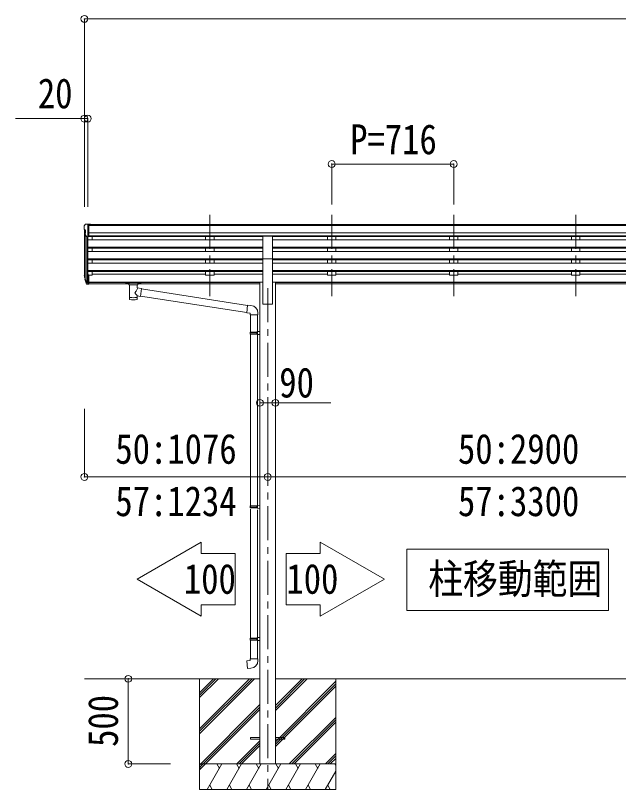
# Model space of a CAD drawing. Units: millimetres, scale not verified. Extents: x -11243 to 11243, y -7760 to 7760.
# Drawn here: x 1426 to 4966, y -4525 to 20 of the extents above; entities that cross this region are included whole.
import ezdxf
from ezdxf.enums import TextEntityAlignment as Align

# ---------------------------------------------------------------- set-up
doc = ezdxf.new("R2010")
doc.units = ezdxf.units.MM
doc.header["$LTSCALE"] = 40
doc.header["$PDMODE"] = 32
doc.header["$PDSIZE"] = 40
doc.linetypes.add('CHAIN1', pattern=[8, 5, -1, 1, -1])
for name, color, linetype, lineweight in [('0-0_0', 7, 'Continuous', 9), ('0-1_本体', 5, 'CHAIN1', 9), ('0-3_ELV2', 4, 'Continuous', 9), ('0-6_OTH_LINE', 7, 'Continuous', 9), ('0-9_OUTLINE', 7, 'Continuous', 9)]:
    doc.layers.add(name, color=color, linetype=linetype, lineweight=lineweight)
doc.styles.add('ＭＳ ゴシック', font='')
doc.styles.get('ＭＳ ゴシック').set_extended_font_data('MS Gothic')

msp = doc.modelspace()

# ---------------------------------------------------------------- linework, layer by layer
at = {"layer": '0-0_0'}
for p, q in [((1830.28, -3874.51), (2861.08, -3874.51)), ((2506.28, -4168.68), (2800.46, -3874.51)), ((2506.28, -4182.82), (2814.6, -3874.51)), ((2506.28, -4196.97), (2828.74, -3874.51)), ((2506.28, -3984.84), (2616.61, -3874.51)), ((2506.28, -3970.69), (2602.46, -3874.51)), ((2506.28, -3956.55), (2588.32, -3874.51)), ((2951.48, -3874.51), (5761.08, -3874.51)), ((2951.48, -4060.13), (3137.11, -3874.51)), ((2951.48, -4045.99), (3122.96, -3874.51)), ((2951.48, -4031.85), (3108.82, -3874.51)), ((2951.48, -4243.98), (3306.28, -3889.18)), ((2951.48, -4258.12), (3306.28, -3903.33)), ((3306.28, -3874.51), (3306.28, -4524.5)), ((2953.74, -4270.01), (3306.28, -3917.47)), ((2506.28, -4380.81), (2861.08, -4026.02)), ((2506.28, -4394.96), (2861.08, -4040.16)), ((2506.28, -4409.1), (2861.08, -4054.3)), ((3033.08, -4374.5), (3306.28, -4101.32)), ((3047.23, -4374.5), (3306.28, -4115.46)), ((3061.37, -4374.5), (3306.28, -4129.6)), ((2724.72, -4374.5), (2861.08, -4238.15)), ((2738.86, -4374.5), (2861.08, -4252.29)), ((2753, -4374.5), (2861.08, -4266.43)), ((3245.22, -4374.5), (3306.28, -4313.45)), ((3259.36, -4374.5), (3306.28, -4327.59)), ((3273.5, -4374.5), (3306.28, -4341.73)), ((3306.28, -4374.5), (2506.28, -4374.5)), ((2506.28, -4402.01), (2522.15, -4374.5)), ((2551.02, -4524.5), (2637.62, -4374.5)), ((2622.62, -4400.49), (2607.62, -4374.5)), ((2666.49, -4524.5), (2753.1, -4374.5)), ((2738.09, -4400.49), (2723.09, -4374.5)), ((2781.96, -4524.5), (2868.56, -4374.5)), ((2853.56, -4400.49), (2838.56, -4374.5)), ((2897.43, -4524.5), (2984.03, -4374.5)), ((2969.03, -4400.49), (2954.03, -4374.5)), ((3012.9, -4524.5), (3099.51, -4374.5)), ((3084.5, -4400.49), (3069.5, -4374.5)), ((3128.37, -4524.5), (3214.98, -4374.5)), ((3184.97, -4374.5), (3199.98, -4400.49)), ((3300.44, -4374.5), (3306.28, -4384.6)), ((3243.84, -4524.5), (3306.28, -4416.37)), ((2566.02, -4498.53), (2581.02, -4524.5)), ((2681.49, -4498.52), (2696.49, -4524.5)), ((2796.96, -4498.52), (2811.96, -4524.5)), ((2912.43, -4498.52), (2927.43, -4524.5)), ((3027.9, -4498.52), (3042.9, -4524.5)), ((3143.37, -4498.53), (3158.37, -4524.5)), ((3258.84, -4498.53), (3273.84, -4524.5))]:
    msp.add_line(p, q, dxfattribs=at)
msp.add_lwpolyline([(2506.28, -3874.51), (2506.28, -4524.5), (3306.28, -4524.5)], dxfattribs=at)
at = {"layer": '0-1_本体'}
for p, q in [((2566.28, -1150.1), (2566.28, -1627.62)), ((2566.28, -1150.1), (2566.28, -1627.62)), ((3282.28, -1150.1), (3282.28, -1627.62)), ((3282.28, -1150.1), (3282.28, -1627.62)), ((3998.28, -1150.1), (3998.28, -1627.62)), ((3998.28, -1150.1), (3998.28, -1627.62)), ((4714.28, -1150.1), (4714.28, -1627.62)), ((4714.28, -1150.1), (4714.28, -1627.62)), ((2906.28, -1580.94), (2906.28, -4524.51))]:
    msp.add_line(p, q, dxfattribs=at)
at = {"layer": '0-3_ELV2'}
for p, q in [((1828.28, -1215.22), (1828.28, -1215.85)), ((1835.19, -1206.41), (1831.12, -1212.22)), ((1838.28, -1205.85), (1835.94, -1205.99)), ((1838.28, -1205.85), (1856.78, -1205.85)), ((1850.28, -1278.83), (1850.28, -1205.85)), ((1856.78, -1205.85), (1866.78, -1205.93)), ((1856.78, -1277.83), (1856.78, -1205.85)), ((6855.78, -1207.45), (1856.78, -1207.45)), ((6855.78, -1212.67), (1856.78, -1212.67)), ((1866.78, -1207.45), (1866.78, -1205.93)), ((1830.28, -1236.42), (1830.28, -1502.86)), ((1830.81, -1237.03), (1836.13, -1240.1)), ((1842.65, -1277.02), (1833.65, -1261.43)), ((1835.25, -1264.19), (1835.25, -1529.57)), ((1836.28, -1240.36), (1836.28, -1256.64)), ((6855.78, -1256.2), (1856.78, -1256.2)), ((1844.28, -1278.36), (1844.27, -1548.01)), ((1850.28, -1278.83), (1845.07, -1278.51)), ((1856.78, -1277.83), (1850.28, -1277.83)), ((1850.28, -1278.83), (1850.28, -1503.23)), ((1850.28, -1297.75), (2878.78, -1297.75)), ((6855.78, -1274.05), (1856.78, -1274.05)), ((2878.78, -1277.3), (1856.78, -1277.3)), ((1875.28, -1277.3), (1875.28, -1297.75)), ((2541.28, -1277.3), (2541.28, -1297.75)), ((2591.28, -1277.3), (2591.28, -1297.75)), ((2878.78, -1408.28), (2878.78, -1276.48)), ((2878.78, -1276.48), (2933.78, -1276.48)), ((2933.78, -1408.28), (2933.78, -1276.48)), ((5778.78, -1277.3), (2933.78, -1277.3)), ((5778.78, -1297.75), (2933.78, -1297.75)), ((3257.28, -1277.3), (3257.28, -1297.75)), ((3307.28, -1277.3), (3307.28, -1297.75)), ((3973.28, -1277.3), (3973.28, -1297.75)), ((4023.28, -1277.3), (4023.28, -1297.75)), ((4689.28, -1277.3), (4689.28, -1297.75)), ((4739.28, -1277.3), (4739.28, -1297.75)), ((1850.28, -1339.63), (2878.78, -1339.63)), ((1850.28, -1341.13), (2878.78, -1341.13)), ((1850.28, -1345.44), (2878.78, -1345.44)), ((1875.28, -1345.44), (1875.28, -1366.24)), ((2541.28, -1345.44), (2541.28, -1366.24)), ((2591.28, -1345.44), (2591.28, -1366.24)), ((5778.78, -1339.63), (2933.78, -1339.63)), ((5778.78, -1341.13), (2933.78, -1341.13)), ((5778.78, -1345.44), (2933.78, -1345.44)), ((3257.28, -1345.44), (3257.28, -1366.24)), ((3307.28, -1345.44), (3307.28, -1366.24)), ((3973.28, -1345.44), (3973.28, -1366.24)), ((4023.28, -1345.44), (4023.28, -1366.24)), ((4689.28, -1345.44), (4689.28, -1366.24)), ((4739.28, -1345.44), (4739.28, -1366.24)), ((1850.28, -1366.24), (2878.78, -1366.24)), ((1850.28, -1408.12), (2878.78, -1408.12)), ((2878.78, -1408.28), (2878.78, -1674.51)), ((2878.78, -1408.28), (2933.78, -1408.28)), ((5778.78, -1366.24), (2933.78, -1366.24)), ((5778.78, -1408.12), (2933.78, -1408.12)), ((2933.78, -1408.28), (2933.78, -1674.51)), ((1850.28, -1409.62), (2878.78, -1409.62)), ((1850.28, -1413.93), (2878.78, -1413.93)), ((1850.28, -1434.74), (2878.78, -1434.74)), ((1875.28, -1434.74), (1875.28, -1413.93)), ((2541.28, -1413.93), (2541.28, -1434.74)), ((2591.28, -1413.93), (2591.28, -1434.74)), ((5778.78, -1409.62), (2933.78, -1409.62)), ((5778.78, -1413.93), (2933.78, -1413.93)), ((5778.78, -1434.74), (2933.78, -1434.74)), ((3257.28, -1413.93), (3257.28, -1434.74)), ((3307.28, -1413.93), (3307.28, -1434.74)), ((3973.28, -1413.93), (3973.28, -1434.74)), ((4023.28, -1413.93), (4023.28, -1434.74)), ((4689.28, -1413.93), (4689.28, -1434.74)), ((4739.28, -1413.93), (4739.28, -1434.74)), ((1850.28, -1476.61), (2878.78, -1476.61)), ((1850.28, -1478.11), (2878.78, -1478.11)), ((1850.28, -1482.43), (2878.78, -1482.43)), ((1875.28, -1482.43), (1875.28, -1503.86)), ((1875.28, -1498.92), (2541.28, -1498.92)), ((2541.28, -1482.43), (2541.28, -1503.86)), ((2591.28, -1482.43), (2591.28, -1503.86)), ((2591.28, -1498.92), (2878.78, -1498.92)), ((5778.78, -1476.61), (2933.78, -1476.61)), ((5778.78, -1478.11), (2933.78, -1478.11)), ((5778.78, -1482.43), (2933.78, -1482.43)), ((3257.28, -1498.92), (2933.78, -1498.92)), ((3257.28, -1482.43), (3257.28, -1503.86)), ((3307.28, -1482.43), (3307.28, -1503.86)), ((3973.28, -1498.92), (3307.28, -1498.92)), ((3973.28, -1482.43), (3973.28, -1503.86)), ((4023.28, -1482.43), (4023.28, -1503.86)), ((4689.28, -1498.92), (4023.28, -1498.92)), ((4689.28, -1482.43), (4689.28, -1503.86)), ((4739.28, -1482.43), (4739.28, -1503.86)), ((5405.28, -1498.92), (4739.28, -1498.92)), ((1831.37, -1517.42), (1835.25, -1525.37)), ((1831.97, -1516.04), (1835.25, -1523.1)), ((1833.68, -1528.69), (1834.02, -1533.1)), ((1834.02, -1533.1), (1842.83, -1556.65)), ((1834.64, -1532.53), (1842.83, -1548.71)), ((1843.84, -1547.58), (1836.09, -1532.18)), ((1850.28, -1503.23), (1850.28, -1558)), ((1856.78, -1503.23), (1850.28, -1503.23)), ((1856.78, -1543.36), (1850.28, -1543.36)), ((1856.78, -1503.23), (1856.78, -1557.26)), ((1875.28, -1503.86), (1856.78, -1503.86)), ((2591.28, -1503.86), (2541.28, -1503.86)), ((3307.28, -1503.86), (3257.28, -1503.86)), ((4023.28, -1503.86), (3973.28, -1503.86)), ((4739.28, -1503.86), (4689.28, -1503.86)), ((1850.28, -1548.26), (1845.14, -1548.26)), ((1850.28, -1550.07), (1845.43, -1550.07)), ((1850.28, -1558), (1845.43, -1558)), ((1856.78, -1548.24), (1850.28, -1548.24)), ((1856.78, -1557.26), (1850.28, -1557.26)), ((1856.78, -1545.93), (2861.08, -1545.93)), ((1856.78, -1547.33), (2861.08, -1547.33)), ((2090.78, -1555.02), (1856.78, -1555.02)), ((2861.08, -1555.02), (2144.78, -1555.02)), ((2861.08, -1545.51), (2878.78, -1545.51)), ((2861.08, -1545.51), (2861.08, -4374.5)), ((2951.48, -1545.51), (2933.78, -1545.51)), ((2951.48, -1545.51), (2951.48, -4374.5)), ((5761.08, -1545.93), (2951.48, -1545.93)), ((5761.08, -1547.33), (2951.48, -1547.33)), ((5761.08, -1555.02), (2951.48, -1555.02)), ((2878.78, -1674.51), (2933.78, -1674.51)), ((2806.28, -4220.01), (2806.28, -4229.01)), ((2806.28, -4220.01), (2861.08, -4220.01)), ((2951.48, -4220.01), (3006.28, -4220.01)), ((3006.28, -4220.01), (3006.28, -4229.01)), ((2806.28, -4229.01), (2861.08, -4229.01)), ((2951.48, -4229.01), (3006.28, -4229.01))]:
    msp.add_line(p, q, dxfattribs=at)
for centre, radius, start, end in [((1831.28, -1215.22), 3, 93, 180), ((2030.28, -1215.85), 202, 180, 184.94904), ((1836, -1206.99), 1, 93.5, 145), ((1835.18, -1232.66), 6.18, 185.7035, 224.99897), ((1836.25, -1259.93), 3, 94.7167, 210), ((1835.98, -1256.64), 0.3, 274.7167, 0), ((1835.98, -1240.36), 0.3, 0, 60), ((1845.25, -1275.52), 3, 210, 266.5), ((1859.46, -1508.3), 29.53, 186.50806, 197.98144), ((1860.86, -1506.54), 30.41, 187.1552, 198.19734)]:
    msp.add_arc(centre, radius, start, end, dxfattribs=at)
for centre, major_axis, ratio, start_param, end_param in [((1918.93, -1508.73), (-89.06, 1.43), 0.57596, 6.1962358, 6.3678173), ((1918.14, -1502.06), (87.93, 4.42), 0.541684, 3.0659337, 3.2228513), ((1834.99, -1528.69), (1.3, 0), 0.90356, 1.3700892, 3.347195), ((1920.91, -1512.5), (-89.07, 0), 0.90356, 0.2056023, 0.2515348), ((1920.19, -1508.64), (-88.05, 0), 0.90356, 0.2662965, 0.3003836), ((1845.43, -1547.36), (-3, 0), 0.90356, 0.5235988, 1.5707963), ((1845.43, -1555.29), (3, 0), 0.90356, 3.6651914, 4.712389), ((1845.14, -1546.9), (-1.5, 0), 0.90356, 0.5235988, 1.5707963)]:
    msp.add_ellipse(centre, major_axis=major_axis, ratio=ratio, start_param=start_param, end_param=end_param, dxfattribs=at)
at = {"layer": '0-6_OTH_LINE', "color": 6}
for p, q in [((1830.28, 0.07), (1830.28, -1102.86)), ((1830.28, 0.07), (6882.28, 0.07)), ((1830.28, -585.63), (1425.87, -585.63)), ((1830.28, -585.63), (1830.28, -1102.86)), ((1830.28, -585.63), (1850.28, -585.63)), ((1850.28, -585.63), (1850.28, -1102.86)), ((3282.28, -852.32), (3282.28, -1089.9)), ((3282.28, -852.32), (3998.28, -852.32)), ((3998.28, -852.32), (3998.28, -1089.9)), ((2861.08, -2254.06), (2951.48, -2254.06)), ((1830.28, -2689.48), (1830.28, -2289.48)), ((2906.28, -2689.48), (2906.28, -2289.48)), ((2906.28, -2689.48), (1830.28, -2689.48)), ((5806.28, -2689.48), (2906.28, -2689.48)), ((2088.19, -3874.51), (2335.28, -3874.51)), ((2088.19, -4374.51), (2088.19, -3874.51)), ((2088.19, -4374.51), (2335.28, -4374.51))]:
    msp.add_line(p, q, dxfattribs=at)
at = {"layer": '0-6_OTH_LINE', "color": 6, "lineweight": 18}
msp.add_line((2951.48, -2254.06), (3277.27, -2254.06), dxfattribs=at)
at = {"layer": '0-6_OTH_LINE'}
for p, q in [((2515.07, -3072.42), (2515.07, -3139.62)), ((3215.34, -3072.42), (3215.34, -3139.62)), ((3722.73, -3473.42), (3722.73, -3113.42)), ((3722.73, -3113.42), (4907.68, -3113.42)), ((4907.68, -3113.42), (4907.68, -3473.42)), ((2515.07, -3439.22), (2715.47, -3439.22)), ((2515.07, -3439.22), (2515.07, -3506.42)), ((3215.34, -3439.22), (3014.94, -3439.22)), ((3215.34, -3439.22), (3215.34, -3506.42)), ((4907.68, -3473.42), (3722.73, -3473.42))]:
    msp.add_line(p, q, dxfattribs=at)
for points in [[(2515.07, -3506.42), (2139.21, -3289.42), (2515.07, -3072.42)], [(3215.34, -3506.42), (3591.2, -3289.42), (3215.34, -3072.42)], [(2515.07, -3139.62), (2715.47, -3139.62), (2715.47, -3439.22)], [(3215.34, -3139.62), (3014.94, -3139.62), (3014.94, -3439.22)]]:
    msp.add_lwpolyline(points, dxfattribs=at)
at = {"layer": '0-6_OTH_LINE', "color": 6}
for p in [(1830.28, 0.07), (1830.28, -585.63), (1850.28, -585.63), (3282.28, -852.32), (3998.28, -852.32), (2861.08, -2254.06), (2951.48, -2254.06), (1830.28, -2689.48), (2906.28, -2689.48), (2088.19, -3874.51), (2088.19, -4374.51)]:
    msp.add_point(p, dxfattribs=at)
at = {"layer": '0-9_OUTLINE'}
for p, q in [((2074.28, -1548.11), (2074.28, -1553.86)), ((2076.28, -1547.44), (2159.28, -1547.44)), ((2076.28, -1549.62), (2159.28, -1549.62)), ((2076.28, -1554.53), (2090.78, -1554.53)), ((2090.78, -1560.17), (2090.78, -1553.62)), ((2094.88, -1561.09), (2094.86, -1646.53)), ((2165.89, -1583.74), (2140.67, -1579.83)), ((2140.68, -1579.84), (2140.68, -1561.09)), ((2144.78, -1560.17), (2144.78, -1553.62)), ((2144.78, -1554.53), (2159.28, -1554.53)), ((2165.89, -1583.74), (2158.87, -1629)), ((2161.28, -1548.11), (2161.28, -1553.86)), ((2786.89, -1682.14), (2165.58, -1585.76)), ((2140.69, -1646.53), (2140.67, -1625.87)), ((2140.67, -1626.18), (2158.87, -1629)), ((2783.22, -1724.08), (2159.14, -1627.26)), ((2807.89, -1682.1), (2787.05, -1680.28)), ((2848.97, -1737.85), (2848.97, -1726.93)), ((2802.97, -1737.85), (2848.97, -1737.85)), ((2805.08, -1737.85), (2805.08, -1838.57)), ((2847.08, -1737.85), (2847.08, -1836.01)), ((2803.08, -1840.57), (2804.08, -1838.57)), ((2803.08, -1840.57), (2847.08, -1840.57)), ((2803.08, -1840.57), (2803.08, -1848.57)), ((2803.08, -1848.57), (2847.08, -1848.57)), ((2803.08, -1848.57), (2804.08, -1850.57)), ((2804.08, -1838.57), (2847.08, -1838.57)), ((2804.08, -1850.57), (2847.08, -1850.57)), ((2805.08, -1850.57), (2805.08, -2867.26)), ((2842.6, -1840.57), (2842.17, -1838.57)), ((2845.08, -1836.07), (2861.08, -1835.6)), ((2845.08, -1838.07), (2845.08, -1836.07)), ((2845.08, -1838.07), (2847.08, -1838.07)), ((2845.08, -1853.07), (2845.08, -1851.07)), ((2845.08, -1853.07), (2861.08, -1853.54)), ((2847.08, -1853.13), (2847.08, -2864.7)), ((2861.08, -1835.6), (2861.08, -1853.54)), ((2803.08, -2860.68), (2804.08, -2858.68)), ((2803.08, -2860.68), (2847.08, -2860.68)), ((2803.08, -2860.68), (2803.08, -2868.68)), ((2804.08, -2858.68), (2847.08, -2858.68)), ((2842.6, -2860.68), (2842.17, -2858.68)), ((2845.08, -2856.18), (2861.08, -2855.71)), ((2845.08, -2858.18), (2845.08, -2856.18)), ((2845.08, -2858.18), (2847.08, -2858.18)), ((2861.08, -2855.71), (2861.08, -2873.65)), ((2803.08, -2868.68), (2847.08, -2868.68)), ((2803.08, -2868.68), (2804.08, -2870.68)), ((2804.08, -2870.68), (2847.08, -2870.68)), ((2805.08, -2879.26), (2805.08, -3634.95)), ((2845.08, -2873.18), (2845.08, -2871.18)), ((2845.08, -2873.18), (2861.08, -2873.65)), ((2847.08, -2881.82), (2847.08, -3632.39)), ((2803.08, -3636.95), (2804.08, -3634.95)), ((2804.08, -3634.95), (2847.08, -3634.95)), ((2842.6, -3636.95), (2842.17, -3634.95)), ((2845.08, -3632.45), (2861.08, -3631.98)), ((2845.08, -3634.45), (2845.08, -3632.45)), ((2845.08, -3634.45), (2847.08, -3634.45)), ((2861.08, -3631.98), (2861.08, -3649.92)), ((2803.08, -3636.95), (2847.08, -3636.95)), ((2803.08, -3636.95), (2803.08, -3644.95)), ((2803.08, -3644.95), (2847.08, -3644.95)), ((2803.08, -3644.95), (2804.08, -3646.95)), ((2804.08, -3646.95), (2847.08, -3646.95)), ((2805.08, -3646.95), (2805.08, -3756.95)), ((2845.08, -3649.45), (2845.08, -3647.45)), ((2845.08, -3649.45), (2861.08, -3649.92)), ((2847.08, -3649.51), (2847.08, -3756.95)), ((2803.08, -3756.95), (2849.08, -3756.95)), ((2803.08, -3766.95), (2803.08, -3756.95)), ((2849.08, -3756.95), (2849.08, -3767.86))]:
    msp.add_line(p, q, dxfattribs=at)
for points in [[(2074.28, -1548.11), (2074.31, -1547.91), (2074.4, -1547.77), (2074.49, -1547.68), (2074.6, -1547.62), (2074.72, -1547.57), (2075.01, -1547.51), (2075.5, -1547.46), (2076.04, -1547.44), (2076.28, -1547.44)], [(2074.28, -1553.86), (2074.31, -1554.06), (2074.4, -1554.2), (2074.49, -1554.29), (2074.6, -1554.35), (2074.72, -1554.4), (2075.01, -1554.46), (2075.5, -1554.5), (2076.04, -1554.53), (2076.28, -1554.53)], [(2159.28, -1547.44), (2159.63, -1547.45), (2160.16, -1547.47), (2160.61, -1547.52), (2160.91, -1547.6), (2161.08, -1547.7), (2161.2, -1547.84), (2161.27, -1548.02), (2161.28, -1548.11)], [(2159.28, -1554.53), (2159.63, -1554.52), (2160.16, -1554.5), (2160.61, -1554.45), (2160.91, -1554.37), (2161.08, -1554.27), (2161.2, -1554.13), (2161.27, -1553.95), (2161.28, -1553.86)], [(2787.05, -1680.28), (2783.04, -1726.11), (2802.97, -1727.85), (2802.97, -1737.85)], [(2842.6, -1840.57), (2842.6, -1848.57), (2842.17, -1850.57)], [(2845.08, -1851.07), (2847.08, -1851.07), (2847.08, -1838.07)], [(2842.6, -2860.68), (2842.6, -2868.68), (2842.17, -2870.68)], [(2845.08, -2871.18), (2847.08, -2871.18), (2847.08, -2858.18)], [(2845.08, -3647.45), (2847.08, -3647.45), (2847.08, -3634.45)], [(2842.6, -3636.95), (2842.6, -3644.95), (2842.17, -3646.95)], [(2808, -3812.69), (2787.16, -3814.52), (2783.15, -3768.69), (2803.08, -3766.95)]]:
    msp.add_lwpolyline(points, dxfattribs=at)
for centre, start, end in [((2803.97, -1726.93), 0, 85), ((2804.08, -3767.86), 275, 0)]:
    msp.add_arc(centre, 45, start, end, dxfattribs=at)
for centre, major_axis, ratio, start_param, end_param in [((2076.28, -1549.84), (2, 0), 0.109601, 3.1415927, 4.712389), ((2117.78, -1560.09), (27.06, 0), 0.069685, 3.1415927, 6.2831853), ((2117.78, -1553.62), (27, 0), 0.070066, 6.2831853, 9.424778), ((2117.77, -1606.37), (-22.81, -26.62), 0.234429, 1.6855472, 3.1268519), ((2128.78, -1557.61), (16, 0), 0.361356, 6.2636979, 6.2831853), ((2159.28, -1549.84), (2, 0), 0.109601, 4.712389, 6.2831853), ((2117.78, -1634.09), (22.91, 0), 0.122865, 3.1415927, 6.2831853), ((2120.33, -1603.73), (20.32, -22.25), 0.045535, 0.0389954, 1.3075346), ((2117.78, -1646.53), (22.92, 0), 0.101955, 3.1415499, 6.2833984)]:
    msp.add_ellipse(centre, major_axis=major_axis, ratio=ratio, start_param=start_param, end_param=end_param, dxfattribs=at)

# ---------------------------------------------------------------- texts
at = {"layer": '0-6_OTH_LINE', "style": 'ＭＳ ゴシック', "width": 0.85}
for s, p in [('20', (1557.19, -577.63)), ('P=716', (3390.28, -847.45)), ('90', (2974.32, -2275.62)), ('50:1076', (2011.88, -2664.83)), ('50:2900', (4023.14, -2664.83)), ('57:1234', (2011.88, -2972.19)), ('57:3300', (4023.14, -2972.19)), ('柱移動範囲', (3849.23, -3428.17)), ('100', (2414.24, -3428.17)), ('100', (3016.17, -3428.17))]:
    msp.add_text(s, height=176, dxfattribs=at).set_placement(p, align=Align.BOTTOM_LEFT)
msp.add_text('500', height=176, rotation=90, dxfattribs=at).set_placement((2080.19, -4274.51), align=Align.BOTTOM_LEFT)

doc.saveas('drawing.dxf')
